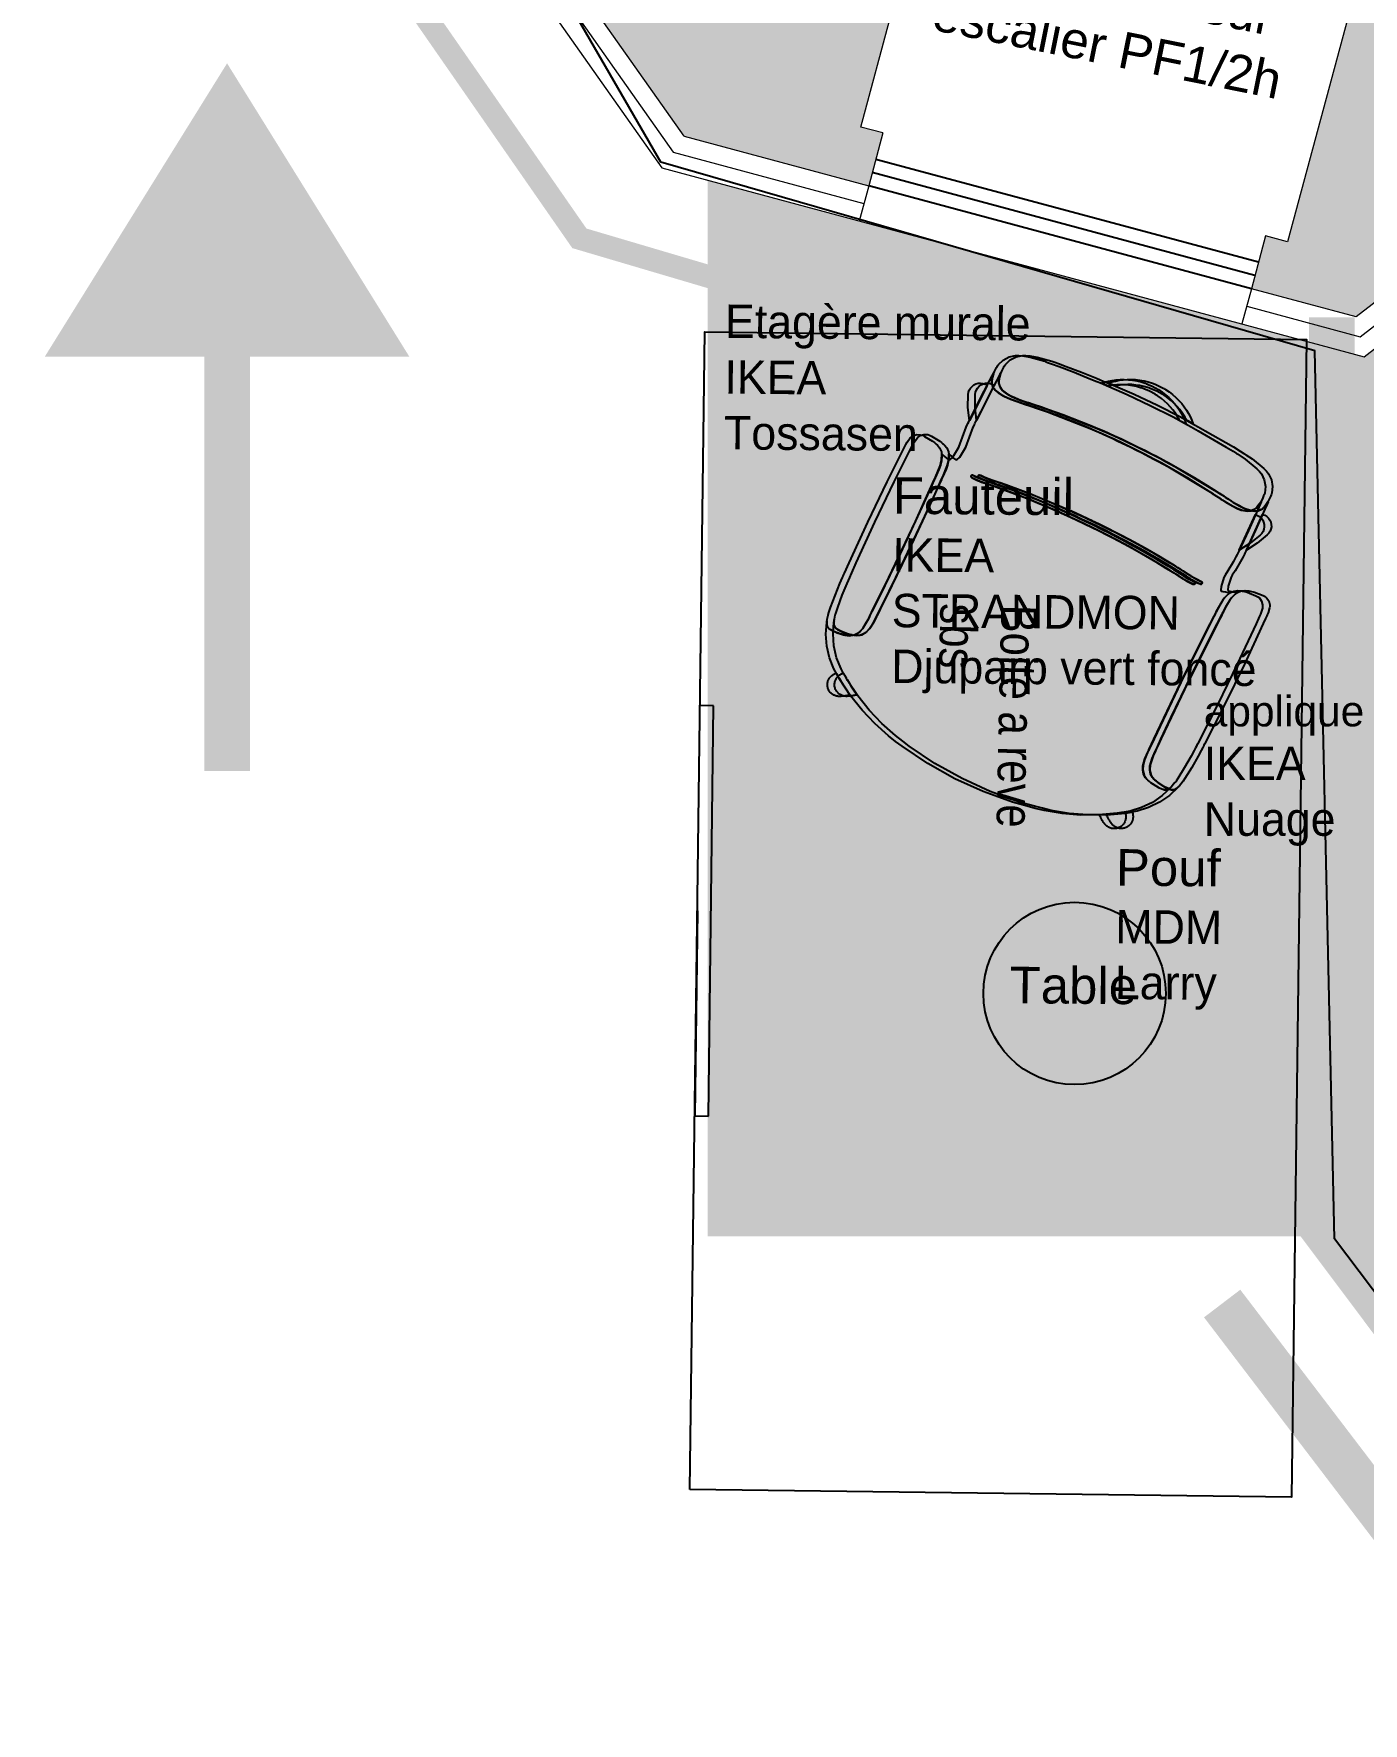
# Model space of a CAD drawing. Extents: x -29.7 to 23.3, y -8.6 to 57.6.
# Drawn here: x -0.414 to 2.503, y 7.424 to 11.13 of the extents above; entities that cross this region are included whole.
import ezdxf

# ---------------------------------------------------------------- set-up
doc = ezdxf.new("R2010")
doc.units = 0
doc.header["$LTSCALE"] = 0.001
doc.linetypes.add('CACHE', pattern=[0.375, 0.25, -0.125])
doc.layers.get('0').update_dxf_attribs({"lineweight": 5})
for name, color, linetype in [('00-SECURITE UP', 12, 'Continuous'), ('01-FAC_CHASSIS EXI', 4, 'Continuous'), ('01-STR_MACONNERIE_HACH', 252, 'Continuous'), ('_ANNO-CONCEPT-T', 7, 'Continuous'), ('A-legende', 7, 'Continuous'), ('A-mobilier', 252, 'Continuous')]:
    doc.layers.add(name, color=color, linetype=linetype)
doc.layers.add('02-ISOLATION', color=6, linetype='ISOLATION', lineweight=5)
for name, color, linetype, true_color in [('04-MOBILIER', 1, 'Continuous', 0xff0000), ('A-signalétique', 7, 'Continuous', 0x666666), ('A-vitré', 7, 'Continuous', 0x61becc), ('CONST MOB', 40, 'Continuous', 0xffbf00), ('Coupe', 1, 'Continuous', 0xff0000), ('Exit- 04-ZON-PLATEAU DE BUREAU', 7, 'Continuous', 0xffc20a)]:
    doc.layers.add(name, color=color, linetype=linetype, true_color=true_color)
doc.layers.add('A-projet', color=7, linetype='Continuous', lineweight=5, true_color=0x5b6280)
doc.layers.add('plafond', color=5, linetype='Continuous', lineweight=25, true_color=0x0000ff)
doc.layers.get('CONST MOB').off()
doc.styles.get("Standard").update_dxf_attribs({"font": 'ARIALN.TTF'})
doc.linetypes.add('ISOLATION', pattern='A,0.00254,-2.54,[134,ltypeshp.shx,S=2.54,R=0,X=-2.54,Y=0],-5.08,[134,ltypeshp.shx,S=2.54,R=180,X=2.54,Y=0],-2.54', length=10.16254)

# ---------------------------------------------------------------- blocks, each defined once
blk = doc.blocks.new('Xref-R2-2018-11')
at = {"layer": '00-SECURITE UP'}
h = blk.add_hatch(color=256, dxfattribs=at)
h.dxf.hatch_style = 1
h.paths.add_polyline_path([(2.3346, 3.5527), (2.7346, 3.5527), (3.1346, 3.5527), (2.7346, 4.1964)])
at = {"layer": '01-STR_MACONNERIE_HACH'}
h = blk.add_hatch(color=256, dxfattribs=at)
h.dxf.hatch_style = 1
h.paths.add_polyline_path([(8.6276, 7.1267), (8.7221, 7.0047), (7.5965, 6.1325), (7.7293, 5.9611), (7.698, 5.9369), (7.7348, 5.8895), (7.7825, 5.9264), (7.947, 5.7599), (8.9087, 6.5052), (16.9171, -4.1853), (16.2147, -4.7128), (16.3534, -4.9126), (16.3048, -4.9491), (16.3408, -4.9971), (16.3951, -4.9563), (16.5443, -5.155), (17.926, -4.1174), (17.683, -3.7937), (9.1783, 7.5308)])
h.paths.add_polyline_path([(5.3291, 4.3754), (5.2181, 4.3882), (5.0613, 3.8049), (5.013, 3.8178), (4.9819, 3.702), (5.2116, 3.6402), (6.4828, 4.6253), (6.3626, 4.8262), (6.4048, 4.8588), (6.368, 4.9062), (6.3372, 4.8824), (6.2044, 5.0537)])
h.paths.add_polyline_path([(14.0926, -6.3065), (14.2313, -6.5064), (14.1827, -6.5428), (14.2187, -6.5908), (14.273, -6.55), (14.4222, -6.7487), (15.5292, -5.9174), (15.38, -5.7187), (15.4343, -5.6779), (15.3983, -5.6299), (15.3501, -5.6661), (15.1968, -5.4772)])
h.paths.add_polyline_path([(12.0541, -7.8374), (12.1928, -8.0373), (12.1442, -8.0738), (12.1802, -8.1217), (12.2345, -8.0809), (12.3837, -8.2796), (13.4071, -7.5111), (13.2579, -7.3124), (13.3122, -7.2716), (13.2762, -7.2236), (13.2279, -7.2598), (13.0747, -7.0709)])
h.paths.add_polyline_path([(10.0753, -9.3235), (10.214, -9.5233), (10.1434, -9.5763), (10.1794, -9.6243), (10.2337, -9.5835), (10.3829, -9.7822), (11.3686, -9.042), (11.2194, -8.8433), (11.2737, -8.8025), (11.2377, -8.7545), (11.1894, -8.7907), (11.0362, -8.6019)])
h.paths.add_polyline_path([(8.1297, -10.7846), (8.2683, -10.9845), (8.2018, -11.0345), (8.2378, -11.0824), (8.2922, -11.0416), (8.4414, -11.2403), (9.4118, -10.5115), (9.2626, -10.3129), (9.3169, -10.2721), (9.2809, -10.2241), (9.2106, -10.2768), (9.0574, -10.0879)])
h.paths.add_polyline_path([(6.2972, -12.1608), (6.4358, -12.3607), (6.3568, -12.42), (6.3928, -12.468), (6.4472, -12.4272), (6.5964, -12.6259), (7.4621, -11.9757), (7.3129, -11.777), (7.3672, -11.7363), (7.3312, -11.6883), (7.265, -11.738), (7.1118, -11.5491)])
h.paths.add_polyline_path([(4.5164, -13.0231), (4.5132, -13.2688), (4.4633, -13.2681), (4.4625, -13.3281), (4.5125, -13.3288), (4.509, -13.6025), (5.2829, -13.6123), (5.6428, -13.342), (5.4936, -13.1433), (5.548, -13.1025), (5.5119, -13.0546), (5.4329, -13.1139), (5.2796, -12.925), (5.1384, -13.0311)])
h.paths.add_polyline_path([(2.4372, -12.9966), (2.4341, -13.2423), (2.3841, -13.2416), (2.3834, -13.3016), (2.4333, -13.3022), (2.4298, -13.5759), (3.3231, -13.5873), (3.3266, -13.3136), (3.3766, -13.3143), (3.3773, -13.2543), (3.3273, -13.2536), (3.3305, -13.008)])
h.paths.add_polyline_path([(-0.6158, -12.9576), (-0.6483, -13.2029), (-0.7164, -13.2021), (-0.7158, -13.2621), (-0.6672, -13.2627), (-0.6707, -13.5364), (1.2439, -13.5608), (1.2474, -13.2871), (1.2974, -13.2878), (1.2982, -13.2278), (1.2482, -13.2271), (1.2513, -12.9815)])
h = blk.add_hatch(color=256, dxfattribs=at)
h.dxf.hatch_style = 1
h.paths.add_polyline_path([(-2.9338, -12.9281), (-2.9663, -13.1734), (-3.0344, -13.1725), (-3.0351, -13.2325), (-2.9852, -13.2331), (-2.9887, -13.5068), (-2.0358, -13.519), (-2.0323, -13.2453), (-1.9823, -13.2459), (-1.9815, -13.1859), (-2.0482, -13.1851), (-2.0744, -12.939)])
h.paths.add_polyline_path([(-5.9186, -12.89), (-5.9511, -13.1353), (-6.0192, -13.1344), (-6.02, -13.1944), (-5.97, -13.195), (-5.9735, -13.4687), (-4.3537, -13.4894), (-4.3502, -13.2157), (-4.3002, -13.2163), (-4.2995, -13.1563), (-4.3661, -13.1555), (-4.3924, -12.9095)])
h.paths.add_polyline_path([(-8.8763, -12.8523), (-8.9088, -13.0975), (-8.9769, -13.0967), (-8.9777, -13.1567), (-8.9277, -13.1573), (-8.9312, -13.431), (-7.3386, -13.4513), (-7.3351, -13.1776), (-7.2851, -13.1783), (-7.2843, -13.1183), (-7.351, -13.1174), (-7.3772, -12.8714)])
h.paths.add_polyline_path([(-11.1808, -12.8229), (-11.2133, -13.0681), (-11.2814, -13.0673), (-11.2822, -13.1273), (-11.2323, -13.1279), (-11.2358, -13.4016), (-10.2963, -13.4136), (-10.2928, -13.1399), (-10.2428, -13.1405), (-10.242, -13.0805), (-10.3087, -13.0797), (-10.3349, -12.8336)])
h.paths.add_polyline_path([(-10.8967, 6.6649), (-10.9467, 6.6652), (-10.9471, 6.6052), (-10.8943, 6.6049), (-10.8705, 6.3609), (-9.9349, 6.3549), (-9.9079, 6.5986), (-9.8547, 6.5982), (-9.8543, 6.6582), (-9.9043, 6.6585), (-9.9023, 6.9761), (-10.8947, 6.9824)])
h.paths.add_polyline_path([(-8.5844, 6.9676), (-8.5864, 6.6501), (-8.6364, 6.6504), (-8.6368, 6.5904), (-8.5841, 6.5901), (-8.5602, 6.3461), (-6.992, 6.3361), (-6.965, 6.5797), (-6.9118, 6.5794), (-6.9114, 6.6394), (-6.9614, 6.6397), (-6.9594, 6.9572)])
h.paths.add_polyline_path([(-5.6415, 6.9488), (-5.6435, 6.6313), (-5.6935, 6.6316), (-5.6939, 6.5716), (-5.6412, 6.5713), (-5.6173, 6.3273), (-4.0169, 6.317), (-3.99, 6.5607), (-3.9367, 6.5604), (-3.9364, 6.6204), (-3.9864, 6.6207), (-3.9843, 6.9382)])
h.paths.add_polyline_path([(-2.6665, 6.9298), (-2.6685, 6.6123), (-2.7185, 6.6126), (-2.7189, 6.5526), (-2.6661, 6.5522), (-2.6423, 6.3082), (-1.704, 6.3022), (-1.677, 6.5459), (-1.6238, 6.5456), (-1.6234, 6.6056), (-1.6734, 6.6059), (-1.6714, 6.9234)])
h.paths.add_polyline_path([(-0.3535, 6.915), (-0.3555, 6.5975), (-0.4055, 6.5978), (-0.4059, 6.5378), (-0.3532, 6.5375), (-0.3294, 6.2934), (1.2351, 6.2834), (1.2366, 6.5273), (1.2866, 6.527), (1.287, 6.587), (1.237, 6.5873), (1.2391, 6.9048)])
h.paths.add_polyline_path([(3.4414, 4.4566), (3.7374, 4.0365), (4.1422, 3.9277), (4.1734, 4.0436), (4.1251, 4.0566), (4.2613, 4.563), (4.0393, 4.878), (3.7229, 4.655), (3.6977, 4.6372), (3.6755, 4.6216), (3.6725, 4.6195)])
h.paths.add_polyline_path([(1.9624, -2.4843), (2.1824, -2.4855), (2.1893, -1.2784), (1.9694, -1.2771)])
edge = h.paths.add_edge_path()
edge.add_line((2.5716, 5.6909), (3.1695, 6.1123))
edge.add_line((3.1695, 6.1123), (3.0138, 6.3333))
edge.add_arc((1.8436, 5.4114), 1.4897, 38.2323, 77.6185)
edge.add_line((2.1631, 6.8664), (2.163, 6.8989))
edge.add_line((2.163, 6.8989), (1.9782, 6.9001))
edge.add_line((1.9782, 6.9001), (1.9761, 6.5826))
edge.add_line((1.9761, 6.5826), (1.9261, 6.5829))
edge.add_line((1.9261, 6.5829), (1.9257, 6.5229))
edge.add_line((1.9257, 6.5229), (1.9757, 6.5226))
edge.add_line((1.9757, 6.5226), (1.9742, 6.2787))
edge.add_line((1.9742, 6.2787), (2.1582, 6.2775))
edge.add_line((2.1582, 6.2775), (2.5716, 5.6909))
h.paths.add_polyline_path([(-13.0351, -4.4062), (-13.5351, -4.4062), (-13.5351, -3.4062), (-13.0165, -3.4062), (-12.8339, 6.3734), (-12.2452, 6.3697), (-12.2182, 6.6133), (-12.165, 6.613), (-12.1646, 6.673), (-12.2146, 6.6733), (-12.2125, 6.9908), (-12.9153, 6.9953), (-12.913, 7.3501), (-13.403, 7.3532), (-13.7899, -13.369), (-12.6008, -13.3842), (-12.5973, -13.1105), (-12.5473, -13.1111), (-12.5465, -13.0511), (-12.6132, -13.0503), (-12.6395, -12.8042), (-13.1918, -12.7972)])
h.paths.add_polyline_path([(-13.5351, -4.4062), (-13.5351, -3.4062)], flags=16)
for p, q in [((6.4828, 4.6253), (5.2116, 3.6402)), ((3.7374, 4.0365), (3.4414, 4.4566)), ((3.7374, 4.0365), (4.1422, 3.9277)), ((5.2116, 3.6402), (4.9824, 3.7018))]:
    blk.add_line(p, q)
for points in [[(4.1734, 4.0436), (4.1251, 4.0566), (4.2613, 4.563)], [(5.2181, 4.3882), (5.0613, 3.8049), (5.013, 3.8178)], [(4.1734, 4.0436), (4.1422, 3.9277)], [(5.013, 3.8178), (4.9819, 3.702)], [(4.9824, 3.7018), (4.9819, 3.702)]]:
    blk.add_lwpolyline(points)
at = {"layer": '00-SECURITE UP', "const_width": 0.1}
blk.add_lwpolyline([(2.7346, 2.6437), (2.7346, 3.5527), (2.7346, 3.5527), (2.7346, 3.5527)], dxfattribs=at)
at = {"layer": '01-FAC_CHASSIS EXI', "linetype": 'Continuous'}
for points in [[(4.9974, 3.7599), (4.1578, 3.9856)], [(4.9897, 3.7309), (4.15, 3.9567)], [(4.9819, 3.702), (4.1422, 3.9277)]]:
    blk.add_lwpolyline(points, dxfattribs=at)
at = {"layer": '02-ISOLATION', "linetype": 'Continuous'}
for points in [[(3.376, 4.4105), (3.6887, 3.9668), (5.2292, 3.5526), (8.9577, 6.4419)], [(4.1422, 3.9277), (4.1214, 3.8504)], [(4.9819, 3.702), (4.9611, 3.6247)]]:
    blk.add_lwpolyline(points, dxfattribs=at)
at = {"layer": '02-ISOLATION', "linetype": 'ISOLATION', "ltscale": 0.004}
for points in [[(4.9715, 3.6633), (5.2204, 3.5964), (6.5073, 4.5937)], [(3.4087, 4.4336), (3.713, 4.0017), (4.1318, 3.8891)]]:
    blk.add_lwpolyline(points, dxfattribs=at)
at = {"insert": (4.3192, 4.4798), "char_height": 0.08, "width": 1.472401, "attachment_point": 1, "rotation": 348.6378}
blk.add_mtext('{\\fArial|b0|i0|c0|p34;Menuiserie sur \\Pescalier PF1/2h}', dxfattribs=at)
blk = doc.blocks.new('A$C26BA508A')
at = {"layer": '04-MOBILIER'}
for points in [[(31.86, 26.45), (32.87, 26.4), (33.13, 26.37), (33.26, 26.36), (33.43, 26.33), (34.09, 26.22), (34.73, 26.06), (35.35, 25.86), (35.96, 25.64), (36.54, 25.37), (37.1, 25.08), (37.63, 24.76), (37.89, 24.59), (37.95, 24.54), (37.98, 24.52), (38.01, 24.5), (38.14, 24.41), (38.26, 24.32), (38.29, 24.3), (38.32, 24.29), (38.37, 24.28), (38.6, 24.27), (39.51, 24.21), (39.29, 24.42), (39.24, 24.47), (39.23, 24.48), (39.18, 24.52), (39.07, 24.63), (38.59, 25.03), (38.08, 25.41), (37.55, 25.77), (36.98, 26.09), (36.38, 26.39), (35.76, 26.65), (35.11, 26.88), (34.43, 27.06), (33.75, 27.2), (33.05, 27.3), (32.87, 27.32), (32.8, 27.33), (32.75, 27.33), (32.57, 27.34), (31.86, 27.37), (31.15, 27.34), (30.97, 27.33), (30.93, 27.33), (30.86, 27.32), (30.68, 27.3), (29.98, 27.2), (29.29, 27.06), (28.62, 26.88), (27.97, 26.65), (27.34, 26.39), (26.74, 26.09), (26.18, 25.77), (25.64, 25.41), (25.13, 25.03), (24.66, 24.63), (24.54, 24.52), (24.5, 24.48), (24.49, 24.47), (24.43, 24.42), (24.22, 24.21), (25.12, 24.27), (25.35, 24.28), (25.41, 24.29), (25.44, 24.3), (25.47, 24.32), (25.59, 24.41), (25.71, 24.5), (25.74, 24.52), (25.77, 24.54), (25.84, 24.59), (26.09, 24.76), (26.63, 25.08), (27.18, 25.37), (27.77, 25.64), (28.37, 25.86), (29, 26.06), (29.64, 26.22), (30.29, 26.33), (30.46, 26.36), (30.6, 26.37), (30.85, 26.4), (31.86, 26.45)], [(55.48, 16.59), (55.52, 16.66), (55.54, 16.69), (55.54, 16.71), (55.57, 16.77), (55.63, 16.95), (55.83, 17.72), (55.88, 18.47), (55.86, 19.2), (55.85, 19.38), (55.84, 19.49), (55.79, 19.74), (55.42, 20.73), (54.77, 21.6), (53.93, 22.26), (53.45, 22.49), (52.87, 22.69), (51.69, 23.02), (49.27, 23.45), (49.09, 23.47), (48.76, 23.5), (48.11, 23.57), (46.8, 23.7), (44.18, 23.93), (41.56, 24.1), (40.25, 24.17), (39.6, 24.21), (39.06, 24.24), (34.91, 24.42), (30.76, 24.43), (26.6, 24.35), (24.53, 24.23), (23.96, 24.2), (23.3, 24.17), (21.99, 24.09), (16.75, 23.68), (15.45, 23.55), (14.79, 23.48), (14.52, 23.45), (14.37, 23.44), (13.16, 23.26), (10.77, 22.66), (10.2, 22.46), (9.73, 22.22), (8.9, 21.55), (8.28, 20.67), (7.92, 19.67), (7.88, 19.45), (7.87, 19.36), (7.87, 19.18), (7.85, 18.81), (7.84, 18.08), (7.99, 17.31), (8.1, 16.93), (8.17, 16.74), (8.18, 16.71), (8.22, 16.64), (8.3, 16.5), (8.8, 16), (9.42, 15.7), (10.12, 15.55), (10.54, 15.5), (11.08, 15.48), (11.72, 15.5), (12.46, 15.55), (13.25, 15.64), (13.67, 15.69), (13.82, 15.71), (13.88, 15.72), (13.91, 15.72), (13.99, 15.73), (14.18, 15.76), (14.57, 15.81), (15.31, 15.91), (16.62, 16.07), (17.83, 16.2), (20.27, 16.45), (25.16, 16.79), (26.33, 16.84), (27.29, 16.88), (28.18, 16.91), (29.29, 16.93), (30.61, 16.95), (32.16, 16.96), (33.64, 16.95), (34.88, 16.92), (35.9, 16.9), (36.77, 16.87), (37.81, 16.82), (39.02, 16.76), (43.91, 16.41), (46.35, 16.15), (47.57, 16.01), (48.96, 15.84), (49.74, 15.73), (49.81, 15.72), (49.82, 15.72), (49.82, 15.72), (49.85, 15.72), (49.86, 15.71), (50.35, 15.65), (50.7, 15.61), (51.13, 15.56), (51.47, 15.53), (52.21, 15.49), (52.82, 15.49), (53.35, 15.52), (53.71, 15.56), (54.41, 15.74), (55.01, 16.06), (55.48, 16.59)], [(16.52, 16.06), (15.54, 15.94), (14.43, 15.79), (13.91, 15.72), (13.9, 15.72), (13.88, 15.72), (13.52, 15.67), (12.96, 15.6), (11.78, 15.5), (10.84, 15.49), (10.14, 15.54), (9.1, 15.83), (8.66, 16.1), (8.3, 16.5), (8.18, 16.71), (8.12, 16.88), (8.03, 17.17), (7.89, 17.75), (7.84, 18.04), (7.83, 18.11), (7.82, 17.72), (7.78, 16.79), (7.68, 13.08), (7.61, 9.37), (7.61, 9.01), (7.61, 8.79), (7.63, 8.35), (7.67, 7.49), (7.82, 5.75), (7.93, 4.89), (7.94, 4.5), (7.74, 2.99), (7.5, 2.4), (7.38, 2.32), (7.15, 2.37), (6.69, 2.49), (6.29, 2.6), (6.13, 2.65), (5.97, 2.72), (5.94, 2.72), (5.97, 2.68), (6.09, 2.47), (6.42, 1.55), (6.58, 0.59), (6.64, -0.39), (6.65, -0.88), (6.65, -1.13), (6.65, -1.31), (6.65, -1.41), (6.65, -1.47), (6.65, -1.5), (6.65, -1.5), (6.65, -1.6), (6.66, -1.91), (6.68, -2.54), (6.71, -3.8), (6.87, -13.87), (6.82, -23.95), (6.8, -25.21), (6.79, -25.83), (6.79, -25.99), (6.79, -26.01), (6.79, -26.01), (6.79, -26.03), (6.79, -26.08), (6.79, -26.17), (6.79, -26.43), (6.78, -26.85), (6.73, -27.69), (6.59, -28.52), (6.28, -29.31), (5.73, -29.98), (5.03, -30.37), (4.26, -30.58), (2.77, -30.76), (2.19, -30.74), (1.9, -30.71), (1.71, -30.68), (1.39, -30.53), (1.14, -30.27), (0.94, -29.86), (0.92, -29.78), (0.9, -29.74), (0.9, -29.73), (0.9, -29.73), (0.9, -29.73), (0.94, -29.87), (1.64, -31.66), (2.6, -33.35), (3.82, -34.88), (5.24, -36.2), (6.01, -36.77), (6.41, -37.03), (6.99, -37.42), (9.53, -38.95), (12.2, -40.25), (14.98, -41.32), (17.84, -42.14), (19.28, -42.45), (20.58, -42.71), (23.05, -43.14), (28.06, -43.66), (33.08, -43.77), (38.1, -43.46), (43.07, -42.72), (44.35, -42.47), (45.8, -42.16), (48.65, -41.35), (51.44, -40.29), (54.11, -38.99), (56.66, -37.47), (57.26, -37.06), (57.66, -36.81), (58.44, -36.24), (59.87, -34.93), (61.09, -33.4), (62.06, -31.71), (62.76, -29.93), (62.82, -29.73), (62.82, -29.73), (62.82, -29.73), (62.82, -29.74), (62.82, -29.75), (62.8, -29.8), (62.75, -29.93), (62.55, -30.32), (62.3, -30.56), (61.96, -30.7), (61.71, -30.73), (61.24, -30.76), (60.53, -30.74), (59.79, -30.65), (59.42, -30.57), (59.24, -30.52), (59.21, -30.52), (58.53, -30.31), (57.81, -29.82), (57.34, -29.1), (57.09, -28.29), (56.97, -27.45), (56.94, -26.62), (56.93, -26.13), (56.93, -26.04), (56.93, -26.01), (56.93, -25.99), (56.92, -25.36), (56.9, -24.1), (56.86, -19.06), (56.91, -8.99), (57.01, -3.95), (57.08, -1.5), (57.08, -1.47), (57.07, -1.1), (57.18, 0.86), (57.38, 1.82), (57.77, 2.7), (57.79, 2.73), (57.52, 2.62), (57.27, 2.55), (56.81, 2.43), (56.36, 2.32), (56.14, 2.54), (56.02, 2.83), (55.98, 2.98), (55.91, 3.33), (55.79, 4.87), (56.1, 8.33), (56.11, 8.76), (56.12, 8.98), (56.12, 9.31), (56.08, 11.17), (56, 14.88), (55.94, 16.73), (55.91, 17.66), (55.9, 18.12), (55.88, 18.05), (55.77, 17.46), (55.61, 16.89), (55.55, 16.71), (55.54, 16.7), (55.48, 16.59), (55.33, 16.37), (54.94, 16.01), (54.49, 15.77), (53.43, 15.53), (52.65, 15.48), (51.61, 15.52), (50.46, 15.64), (49.86, 15.71), (49.84, 15.72), (49.82, 15.72), (49.81, 15.72), (49.23, 15.8), (48.13, 15.94), (47.16, 16.06), (45.31, 16.27), (37.92, 16.82), (37.1, 16.85), (36.4, 16.88), (34.95, 16.92), (34.04, 16.94), (33, 16.95), (30.66, 16.95), (29.63, 16.94), (28.73, 16.92), (27.29, 16.88), (26.59, 16.85), (25.76, 16.82), (23.91, 16.72), (16.52, 16.06)], [(7.76, 15.9), (7.38, 15.92), (7, 15.88), (6.64, 15.76), (6.31, 15.58), (6.02, 15.33), (5.78, 15.04), (5.61, 14.7), (5.5, 14.33), (5.47, 13.96), (5.51, 13.58), (5.62, 13.22), (5.62, 13.22), (6.51, 11.32), (7.61, 9.55), (7.61, 9.55), (7.76, 15.9)], [(55.97, 15.9), (56.11, 9.55), (56.11, 9.55), (57.22, 11.32), (58.1, 13.22), (58.1, 13.22), (58.21, 13.58), (58.26, 13.96), (58.22, 14.33), (58.12, 14.7), (57.94, 15.04), (57.71, 15.33), (57.42, 15.58), (57.08, 15.76), (56.72, 15.88), (56.35, 15.92), (55.97, 15.9)], [(6.79, -26.23), (6.79, -26.1), (6.79, -26.02), (6.79, -26.01), (6.79, -26.01), (6.79, -26.01), (6.79, -26), (6.79, -25.93), (6.82, -24.04), (6.86, -20.26), (6.86, -12.7), (6.74, -5.14), (6.7, -3.25), (6.67, -2.3), (6.66, -1.83), (6.65, -1.59), (6.65, -1.5), (6.65, -1.5), (6.65, -1.46), (6.65, -1.37), (6.65, -1.1), (6.65, -0.92), (6.63, -0.19), (6.48, 1.28), (6.29, 1.99), (5.99, 2.65), (5.53, 3.2), (4.98, 3.56), (4.47, 3.74), (4.4, 3.76), (4.26, 3.8), (4.19, 3.82), (3.49, 3.96), (1.98, 4.07), (1.63, 4.06), (1.33, 3.99), (0.78, 3.69), (0.37, 3.21), (0.24, 2.93), (0.18, 2.72), (0.05, 1.89), (0.04, 1.68), (0.04, 1.57), (0.04, 1.56), (0.03, 1.36), (0.02, 0.9), (0, 0), (-0.1, -7.23), (-0.06, -14.46), (0.11, -21.69), (0.12, -21.89), (0.12, -21.95), (0.12, -22.08), (0.13, -22.35), (0.15, -22.87), (0.2, -23.91), (0.34, -26), (0.56, -28.08), (0.63, -28.59), (0.65, -28.71), (0.69, -28.88), (0.85, -29.56), (0.9, -29.73), (0.9, -29.74), (0.91, -29.76), (0.92, -29.79), (0.94, -29.85), (1.02, -30.05), (1.35, -30.5), (1.58, -30.64), (1.86, -30.71), (1.92, -30.72), (2.15, -30.74), (2.54, -30.76), (3.08, -30.75), (4.19, -30.59), (4.46, -30.53), (4.51, -30.51), (4.84, -30.43), (5.33, -30.24), (5.87, -29.86), (6.26, -29.34), (6.52, -28.76), (6.75, -27.51), (6.79, -26.23)], [(51.94, 1.7), (51.96, 1.53), (51.91, 1.41), (51.76, 1.35), (51.76, 1.35), (51.69, 1.35), (51.45, 1.34), (50.94, 1.35), (50.7, 1.35), (50.37, 1.37), (50, 1.41), (49.8, 1.44), (49.64, 1.46), (49.39, 1.49), (48.74, 1.57), (48.38, 1.61), (47.9, 1.67), (47.12, 1.76), (46.2, 1.85), (44.32, 2.03), (42.31, 2.18), (40.41, 2.3), (38.38, 2.4), (36.27, 2.48), (35.1, 2.5), (33.65, 2.53), (31.93, 2.54), (31.86, 2.54), (31.86, 2.54), (31.86, 2.54), (31.86, 2.54), (31.86, 2.54), (31.81, 2.54), (30.91, 2.53), (29.32, 2.52), (28.01, 2.49), (26.93, 2.46), (24.83, 2.38), (22.85, 2.28), (20.93, 2.15), (18.95, 1.99), (17.06, 1.8), (16.19, 1.71), (15.55, 1.64), (14.83, 1.55), (14.2, 1.47), (13.87, 1.43), (13.84, 1.42), (13.68, 1.4), (12.99, 1.35), (12.5, 1.34), (12, 1.35), (11.95, 1.35), (11.8, 1.43), (11.76, 1.53), (11.76, 1.62), (11.76, 1.62), (11.8, 1.71), (11.92, 1.78), (12.88, 1.79), (13.46, 1.82), (13.79, 1.86), (13.92, 1.87), (14.08, 1.89), (14.34, 1.93), (15.06, 2.02), (15.83, 2.11), (16.43, 2.18), (16.85, 2.22), (17.36, 2.27), (18.61, 2.4), (20.05, 2.52), (21.36, 2.62), (22.51, 2.7), (24.57, 2.81), (26.72, 2.9), (27.96, 2.93), (29.37, 2.96), (30.91, 2.98), (31.69, 2.98), (31.84, 2.98), (31.84, 2.98), (31.84, 2.98), (31.86, 2.98), (31.87, 2.98), (31.88, 2.98), (31.88, 2.98), (31.89, 2.98), (32.03, 2.98), (35.07, 2.95), (36.4, 2.92), (37.56, 2.88), (41.77, 2.66), (42.99, 2.58), (44.39, 2.46), (45.76, 2.34), (46.36, 2.28), (46.87, 2.22), (47.29, 2.18), (47.62, 2.14), (48.12, 2.08), (48.84, 2), (49.53, 1.91), (49.86, 1.87), (49.96, 1.85), (50.6, 1.8), (51.15, 1.78), (51.6, 1.78), (51.82, 1.78), (51.94, 1.7)], [(51.96, 1.62), (51.92, 1.73), (51.78, 1.78), (51.32, 1.78), (50.8, 1.79), (50.52, 1.8), (50.2, 1.83), (49.91, 1.86), (49.86, 1.87), (49.84, 1.87), (49.71, 1.89), (49.5, 1.91), (49.16, 1.96), (48.43, 2.05), (48.07, 2.09), (47.55, 2.15), (47.2, 2.19), (46.75, 2.23), (45.61, 2.35), (42.83, 2.59), (41.63, 2.67), (40.57, 2.74), (38.49, 2.84), (37.43, 2.88), (36.24, 2.92), (34.9, 2.95), (33.39, 2.97), (31.89, 2.98), (31.87, 2.98), (31.86, 2.98), (31.84, 2.98), (31.84, 2.98), (31.49, 2.98), (30.71, 2.98), (29.19, 2.96), (27.8, 2.93), (26.58, 2.89), (25.49, 2.85), (23.41, 2.75), (22.37, 2.69), (21.21, 2.61), (19.88, 2.51), (18.44, 2.38), (17.22, 2.26), (16.74, 2.21), (16.34, 2.17), (15.77, 2.1), (15.38, 2.06), (14.65, 1.97), (14.3, 1.92), (14.06, 1.89), (13.91, 1.87), (13.87, 1.87), (13.72, 1.85), (13.35, 1.81), (13.08, 1.79), (12.54, 1.78), (12.09, 1.78), (11.88, 1.77), (11.78, 1.69), (11.76, 1.53), (11.83, 1.4), (11.96, 1.35), (11.96, 1.35), (12.06, 1.35), (12.32, 1.34), (12.82, 1.35), (13.07, 1.36), (13.4, 1.38), (13.78, 1.42), (13.87, 1.43), (13.88, 1.43), (14.02, 1.45), (14.23, 1.48), (14.54, 1.52), (15.21, 1.6), (15.61, 1.65), (16.29, 1.72), (18.13, 1.91), (20.03, 2.08), (22.02, 2.22), (23.93, 2.34), (26.01, 2.43), (28.16, 2.49), (29.5, 2.52), (31.13, 2.53), (31.58, 2.54), (31.81, 2.54), (31.86, 2.54), (31.86, 2.54), (31.86, 2.54), (31.86, 2.54), (31.86, 2.54), (31.92, 2.54), (32.15, 2.54), (33.84, 2.52), (35.26, 2.5), (36.4, 2.47), (37.46, 2.44), (39.55, 2.35), (41.47, 2.24), (43.44, 2.1), (45.36, 1.93), (47.23, 1.74), (47.98, 1.66), (48.43, 1.61), (49.11, 1.53), (49.43, 1.48), (49.66, 1.45), (49.81, 1.43), (49.86, 1.43), (49.92, 1.42), (50.11, 1.4), (50.78, 1.35), (51.75, 1.35), (51.8, 1.35), (51.94, 1.45), (51.96, 1.55), (51.96, 1.62), (51.96, 1.62)], [(57.07, -1.24), (57.07, -1.39), (57.08, -1.48), (57.08, -1.49), (57.08, -1.5), (57.08, -1.5), (57.08, -1.5), (57.07, -1.57), (57.02, -3.46), (56.94, -7.24), (56.85, -14.8), (56.88, -22.37), (56.91, -24.26), (56.92, -25.2), (56.93, -25.67), (56.93, -25.91), (56.93, -26), (56.93, -26.01), (56.93, -26.04), (56.93, -26.12), (56.93, -26.5), (56.95, -27.13), (57.11, -28.38), (57.29, -28.99), (57.6, -29.56), (58.05, -30.03), (58.6, -30.34), (58.83, -30.42), (59.13, -30.5), (59.21, -30.52), (59.22, -30.52), (59.28, -30.53), (59.41, -30.57), (59.97, -30.68), (61.08, -30.76), (61.5, -30.75), (61.77, -30.72), (62.08, -30.66), (62.31, -30.55), (62.66, -30.15), (62.82, -29.75), (62.82, -29.73), (62.83, -29.72), (62.85, -29.63), (62.9, -29.46), (63.06, -28.78), (63.08, -28.7), (63.09, -28.65), (63.09, -28.63), (63.1, -28.53), (63.23, -27.5), (63.43, -25.42), (63.56, -23.33), (63.59, -22.29), (63.6, -22.03), (63.6, -21.89), (63.62, -21.49), (63.67, -19.68), (63.81, -12.45), (63.81, -5.22), (63.76, -1.6), (63.72, 0.21), (63.7, 1.11), (63.69, 1.56), (63.69, 1.58), (63.66, 2), (63.51, 2.84), (63.26, 3.35), (62.8, 3.79), (62.23, 4.03), (61.92, 4.07), (61.54, 4.07), (60.02, 3.93), (59.65, 3.85), (59.53, 3.82), (59.51, 3.82), (59.44, 3.8), (59.31, 3.75), (59.02, 3.67), (58.53, 3.45), (58, 3), (57.6, 2.4), (57.35, 1.71), (57.2, 0.99), (57.12, 0.26), (57.07, -1.24)], [(9.32, -39.01), (9.41, -38.94), (9.43, -38.92), (9.44, -38.91), (9.45, -38.91), (9.45, -38.9), (9.45, -38.9), (9.45, -38.9), (9.44, -38.89), (9.4, -38.88), (8.89, -38.59), (8.38, -38.29), (7.88, -37.99), (7.38, -37.67), (6.89, -37.35), (6.64, -37.19), (6.52, -37.11), (6.49, -37.09), (6.48, -37.07), (6.47, -37.07), (6.46, -37.06), (6.26, -36.93), (6.06, -36.8), (5.96, -36.74), (5.91, -36.7), (5.89, -36.69), (5.88, -36.68), (5.87, -36.69), (5.7, -36.93), (5.66, -36.99), (5.63, -37.02), (5.62, -37.03), (5.62, -37.03), (5.62, -37.03), (5.62, -37.04), (5.6, -37.07), (5.55, -37.13), (5.48, -37.25), (5.45, -37.32), (5.42, -37.39), (5.39, -37.47), (5.36, -37.54), (5.32, -37.7), (5.31, -37.74), (5.3, -37.79), (5.28, -37.91), (5.26, -38.13), (5.26, -38.24), (5.27, -38.38), (5.29, -38.52), (5.32, -38.65), (5.36, -38.79), (5.41, -38.92), (5.47, -39.05), (5.54, -39.17), (5.62, -39.28), (5.7, -39.39), (5.79, -39.49), (5.89, -39.58), (6, -39.67), (6.11, -39.75), (6.23, -39.82), (6.35, -39.88), (6.47, -39.93), (6.6, -39.98), (6.73, -40.01), (6.87, -40.04), (7, -40.05), (7.13, -40.06), (7.24, -40.06), (7.3, -40.05), (7.37, -40.05), (7.43, -40.04), (7.48, -40.03), (7.56, -40.02), (7.63, -40), (7.72, -39.98), (7.8, -39.95), (7.87, -39.93), (7.99, -39.87), (8.05, -39.84), (8.07, -39.83), (8.07, -39.83), (8.07, -39.83), (8.08, -39.83), (8.09, -39.82), (8.12, -39.8), (8.18, -39.77), (8.3, -39.71), (8.39, -39.66), (8.47, -39.61), (8.65, -39.5), (8.73, -39.44), (8.79, -39.41), (8.85, -39.37), (8.9, -39.33), (8.95, -39.29), (9, -39.26), (9.06, -39.21), (9.21, -39.1), (9.27, -39.05), (9.32, -39.01)], [(54.27, -38.9), (54.36, -38.98), (54.46, -39.06), (54.52, -39.1), (54.59, -39.16), (54.66, -39.21), (54.72, -39.26), (54.82, -39.33), (54.94, -39.41), (54.99, -39.44), (55.04, -39.47), (55.12, -39.53), (55.29, -39.63), (55.38, -39.68), (55.49, -39.74), (55.6, -39.8), (55.63, -39.82), (55.65, -39.83), (55.65, -39.83), (55.65, -39.83), (55.66, -39.83), (55.67, -39.84), (55.71, -39.86), (55.77, -39.89), (55.89, -39.94), (55.96, -39.96), (56.05, -39.99), (56.13, -40.01), (56.2, -40.02), (56.24, -40.03), (56.3, -40.04), (56.43, -40.05), (56.54, -40.06), (56.59, -40.06), (56.65, -40.06), (56.79, -40.05), (56.92, -40.03), (57.06, -40), (57.19, -39.96), (57.32, -39.91), (57.44, -39.85), (57.56, -39.79), (57.67, -39.71), (57.78, -39.63), (57.88, -39.54), (57.98, -39.44), (58.07, -39.33), (58.15, -39.22), (58.22, -39.11), (58.29, -38.98), (58.34, -38.85), (58.39, -38.72), (58.42, -38.58), (58.45, -38.45), (58.46, -38.31), (58.47, -38.24), (58.47, -38.18), (58.46, -38.07), (58.46, -37.97), (58.45, -37.91), (58.44, -37.84), (58.43, -37.78), (58.42, -37.73), (58.4, -37.66), (58.37, -37.58), (58.35, -37.51), (58.32, -37.43), (58.29, -37.35), (58.22, -37.22), (58.15, -37.1), (58.1, -37.04), (58.1, -37.03), (58.1, -37.03), (58.1, -37.03), (58.09, -37.01), (58.07, -36.98), (58.02, -36.92), (57.85, -36.69), (57.84, -36.68), (57.83, -36.69), (57.8, -36.71), (57.76, -36.74), (57.66, -36.81), (57.46, -36.94), (57.26, -37.07), (57.26, -37.07), (57.25, -37.07), (57.22, -37.1), (57.16, -37.14), (57.03, -37.22), (56.79, -37.38), (56.3, -37.7), (55.8, -38.02), (55.3, -38.32), (54.79, -38.62), (54.27, -38.9)]]:
    blk.add_lwpolyline(points, dxfattribs=at)
blk = doc.blocks.new('A$C20351D05')
at = {"layer": '04-MOBILIER', "ltscale": 0.01}
blk.add_circle((16.3694, -39.4943), 0.2, dxfattribs=at)
at = {"layer": 'Coupe', "color": 116, "linetype": 'Continuous', "true_color": 0x136734}
for p, q in [((16.8778, -38.0598), (16.8453, -40.5996)), ((15.5774, -38.8632), (15.5474, -38.8628)), ((15.5659, -39.7632), (15.5774, -38.8632)), ((15.5417, -39.3128), (15.5359, -39.7628)), ((15.5359, -39.7628), (15.5659, -39.7632)), ((16.8453, -40.5996), (15.5254, -40.5827))]:
    blk.add_line(p, q, dxfattribs=at)
blk.add_lwpolyline([(15.5254, -40.5827), (15.5579, -38.0429), (16.8778, -38.0598), (16.8453, -40.5996)], close=True, dxfattribs=at)
at = {"layer": 'CONST MOB', "xscale": -0.01354723228568764, "yscale": 0.01354723228568763, "zscale": 0.01354723228568763, "rotation": 334.3186627783213}
for p in [(16.7676, -38.6832), (16.7832, -38.683)]:
    blk.add_blockref('A$C26BA508A', p, dxfattribs=at)
at = {"layer": '_ANNO-CONCEPT-T', "char_height": 0.08, "width": 1.472401, "attachment_point": 1, "rotation": 359.5012}
for s, insert in [('{\\fMangal|b0|i0|c0|p2;\\H0.91667x;Etagère murale\\PIKEA\\PTossasen}', (15.6027, -37.9829)), ('{\\fArial|b0|i0|c0|p34;Fauteuil\\P\\fMangal|b0|i0|c0|p2;\\H0.91667x;IKEA\\PSTRANDMON \\PDjuparp vert foncé}', (15.9709, -38.3619)), ('{\\fArial|b0|i0|c0|p34;Pouf\\P\\fMangal|b0|i0|c0|p2;\\H0.91667x;MDM\\PLarry}', (16.4604, -39.1776)), ('{\\fArial|b0|i0|c0|p34;Table}', (16.2272, -39.4356))]:
    blk.add_mtext(s, dxfattribs=dict(at, insert=insert))
at = {"layer": 'Coupe', "color": 116, "linetype": 'Continuous', "true_color": 0x136734, "insert": (16.2885, -38.6427), "char_height": 0.08, "attachment_point": 1, "rotation": 268.7674}
blk.add_mtext_dynamic_manual_height_columns('\\pt1.52;Boite a reve\\Psbs', width=3.027356, gutter_width=12.5, heights=[0.4572], dxfattribs=at)
at = {"layer": 'plafond', "insert": (16.6527, -38.8419), "char_height": 0.08, "width": 1.472401, "attachment_point": 1, "rotation": 0.0242}
blk.add_mtext('{\\fArial|b0|i0|c0|p34;\\H0.83333x;applique\\P\\fMangal|b0|i0|c0|p2;\\H1.1x;IKEA\\PNuage}', dxfattribs=at)

msp = doc.modelspace()

# ---------------------------------------------------------------- hatches: boundary and pattern name
at = {"layer": 'Exit- 04-ZON-PLATEAU DE BUREAU', "transparency": 33554572}
h = msp.add_hatch(color=256, dxfattribs=at)
h.dxf.hatch_style = 1
edge = h.paths.add_edge_path()
edge.add_line((1.0686, 10.8079), (2.5048, 10.4218))
edge.add_line((2.5048, 10.4218), (3.8682, 11.4783))
edge.add_line((3.8682, 11.4783), (3.7879, 11.6116))
edge.add_line((3.7879, 11.6116), (5.1214, 12.6451))
edge.add_line((5.1214, 12.6451), (5.2305, 12.534))
edge.add_line((5.2305, 12.534), (6.2322, 13.3103))
edge.add_line((6.2322, 13.3103), (14.1447, 2.7478))
edge.add_line((14.1447, 2.7478), (13.3807, 2.174))
edge.add_line((13.3807, 2.174), (13.4794, 2.0317))
edge.add_line((13.4794, 2.0317), (12.5951, 1.3676))
edge.add_line((12.5951, 1.3676), (12.486, 1.5021))
edge.add_line((12.486, 1.5021), (11.2585, 0.5803))
edge.add_line((11.2585, 0.5803), (11.3573, 0.438))
edge.add_line((11.3573, 0.438), (10.473, -0.2261))
edge.add_line((10.473, -0.2261), (10.3639, -0.0916))
edge.add_line((10.3639, -0.0916), (9.22, -0.9506))
edge.add_line((9.22, -0.9506), (9.3188, -1.0929))
edge.add_line((9.3188, -1.0929), (8.4345, -1.757))
edge.add_line((8.4345, -1.757), (8.3254, -1.6225))
edge.add_line((8.3254, -1.6225), (7.2412, -2.4367))
edge.add_line((7.2412, -2.4367), (7.34, -2.5789))
edge.add_line((7.34, -2.5789), (6.4557, -3.243))
edge.add_line((6.4557, -3.243), (6.3466, -3.1086))
edge.add_line((6.3466, -3.1086), (5.2956, -3.8978))
edge.add_line((5.2956, -3.8978), (5.3944, -4.0401))
edge.add_line((5.3944, -4.0401), (4.5101, -4.7042))
edge.add_line((4.5101, -4.7042), (4.401, -4.5697))
edge.add_line((4.401, -4.5697), (4.3154, -4.6344))
edge.add_line((4.3154, -4.6344), (1.4675, -0.8681))
edge.add_line((1.4675, -0.8681), (3.0864, -0.8681))
edge.add_line((3.0864, -0.8681), (7.1164, 2.1515))
edge.add_line((7.1164, 2.1515), (2.3656, 8.4919))
edge.add_line((2.3656, 8.4919), (1.0646, 8.4919))
edge.add_line((1.0646, 8.4919), (1.0646, 10.8115))
h = msp.add_hatch(color=256, dxfattribs=at)
h.dxf.hatch_style = 1
edge = h.paths.add_edge_path()
edge.add_line((1.0686, 10.8079), (2.5048, 10.4218))
edge.add_line((2.5048, 10.4218), (3.8682, 11.4783))
edge.add_line((3.8682, 11.4783), (3.7879, 11.6116))
edge.add_line((3.7879, 11.6116), (5.1214, 12.6451))
edge.add_line((5.1214, 12.6451), (5.2305, 12.534))
edge.add_line((5.2305, 12.534), (6.2322, 13.3103))
edge.add_line((6.2322, 13.3103), (14.1447, 2.7478))
edge.add_line((14.1447, 2.7478), (13.3807, 2.174))
edge.add_line((13.3807, 2.174), (13.4794, 2.0317))
edge.add_line((13.4794, 2.0317), (12.5951, 1.3676))
edge.add_line((12.5951, 1.3676), (12.486, 1.5021))
edge.add_line((12.486, 1.5021), (11.2585, 0.5803))
edge.add_line((11.2585, 0.5803), (11.3573, 0.438))
edge.add_line((11.3573, 0.438), (10.473, -0.2261))
edge.add_line((10.473, -0.2261), (10.3639, -0.0916))
edge.add_line((10.3639, -0.0916), (9.22, -0.9506))
edge.add_line((9.22, -0.9506), (9.3188, -1.0929))
edge.add_line((9.3188, -1.0929), (8.4345, -1.757))
edge.add_line((8.4345, -1.757), (8.3254, -1.6225))
edge.add_line((8.3254, -1.6225), (7.2412, -2.4367))
edge.add_line((7.2412, -2.4367), (7.34, -2.5789))
edge.add_line((7.34, -2.5789), (6.4557, -3.243))
edge.add_line((6.4557, -3.243), (6.3466, -3.1086))
edge.add_line((6.3466, -3.1086), (5.2956, -3.8978))
edge.add_line((5.2956, -3.8978), (5.3944, -4.0401))
edge.add_line((5.3944, -4.0401), (4.5101, -4.7042))
edge.add_line((4.5101, -4.7042), (4.401, -4.5697))
edge.add_line((4.401, -4.5697), (4.3154, -4.6344))
edge.add_line((4.3154, -4.6344), (1.4675, -0.8681))
edge.add_line((1.4675, -0.8681), (3.0864, -0.8681))
edge.add_line((3.0864, -0.8681), (7.1164, 2.1515))
edge.add_line((7.1164, 2.1515), (2.3656, 8.4919))
edge.add_line((2.3656, 8.4919), (1.0646, 8.4919))
edge.add_line((1.0646, 8.4919), (1.0646, 10.8115))

# ---------------------------------------------------------------- linework, layer by layer
at = {"layer": 'A-legende', "linetype": 'CACHE', "ltscale": 2000, "const_width": 0.05}
msp.add_lwpolyline([(-1.2957, 12.897), (-0.7559, 12.897), (0.7832, 10.6814), (2.2172, 10.2575), (2.1741, 8.5508)], dxfattribs=at)
at = {"layer": 'A-projet', "const_width": 0.1}
msp.add_lwpolyline([(2.434, 8.5402), (2.434, 8.5402), (2.434, 10.508)], dxfattribs=at)
at = {"layer": 'A-signalétique', "color": 1, "linetype": 'CACHE', "ltscale": 2000, "true_color": 0xff0000, "const_width": 0.1}
msp.add_lwpolyline([(2.1934, 8.3446), (6.8221, 2.2757), (3.0655, -0.6362), (-10.9457, -0.6362)], dxfattribs=at)
at = {"layer": 'A-vitré', "const_width": 0.1}
msp.add_lwpolyline([(4.7022, 5.5738), (2.4621, 8.5608)], dxfattribs=at)
at = {"layer": 'Defpoints'}
msp.add_lwpolyline([(0.6951, 11.3103), (-0.5703, 13.0983), (-1.6237, 13.0742), (-1.6237, 8.5078), (-11.1473, 8.4938), (-11.1532, -0.8381), (3.1376, -0.8381), (7.1773, 2.2123), (2.4398, 8.4863), (2.397, 10.4344), (0.9622, 10.8487)], close=True, dxfattribs=at)

# ---------------------------------------------------------------- block references
at = {"layer": 'A-mobilier', "ltscale": 0.01}
msp.add_blockref('A$C20351D05', (-14.4997, 48.5192), dxfattribs=at)
at = {"layer": 'A-projet'}
msp.add_blockref('Xref-R2-2018-11', (-2.7243, 6.8689), dxfattribs=at)

doc.saveas('drawing.dxf')
